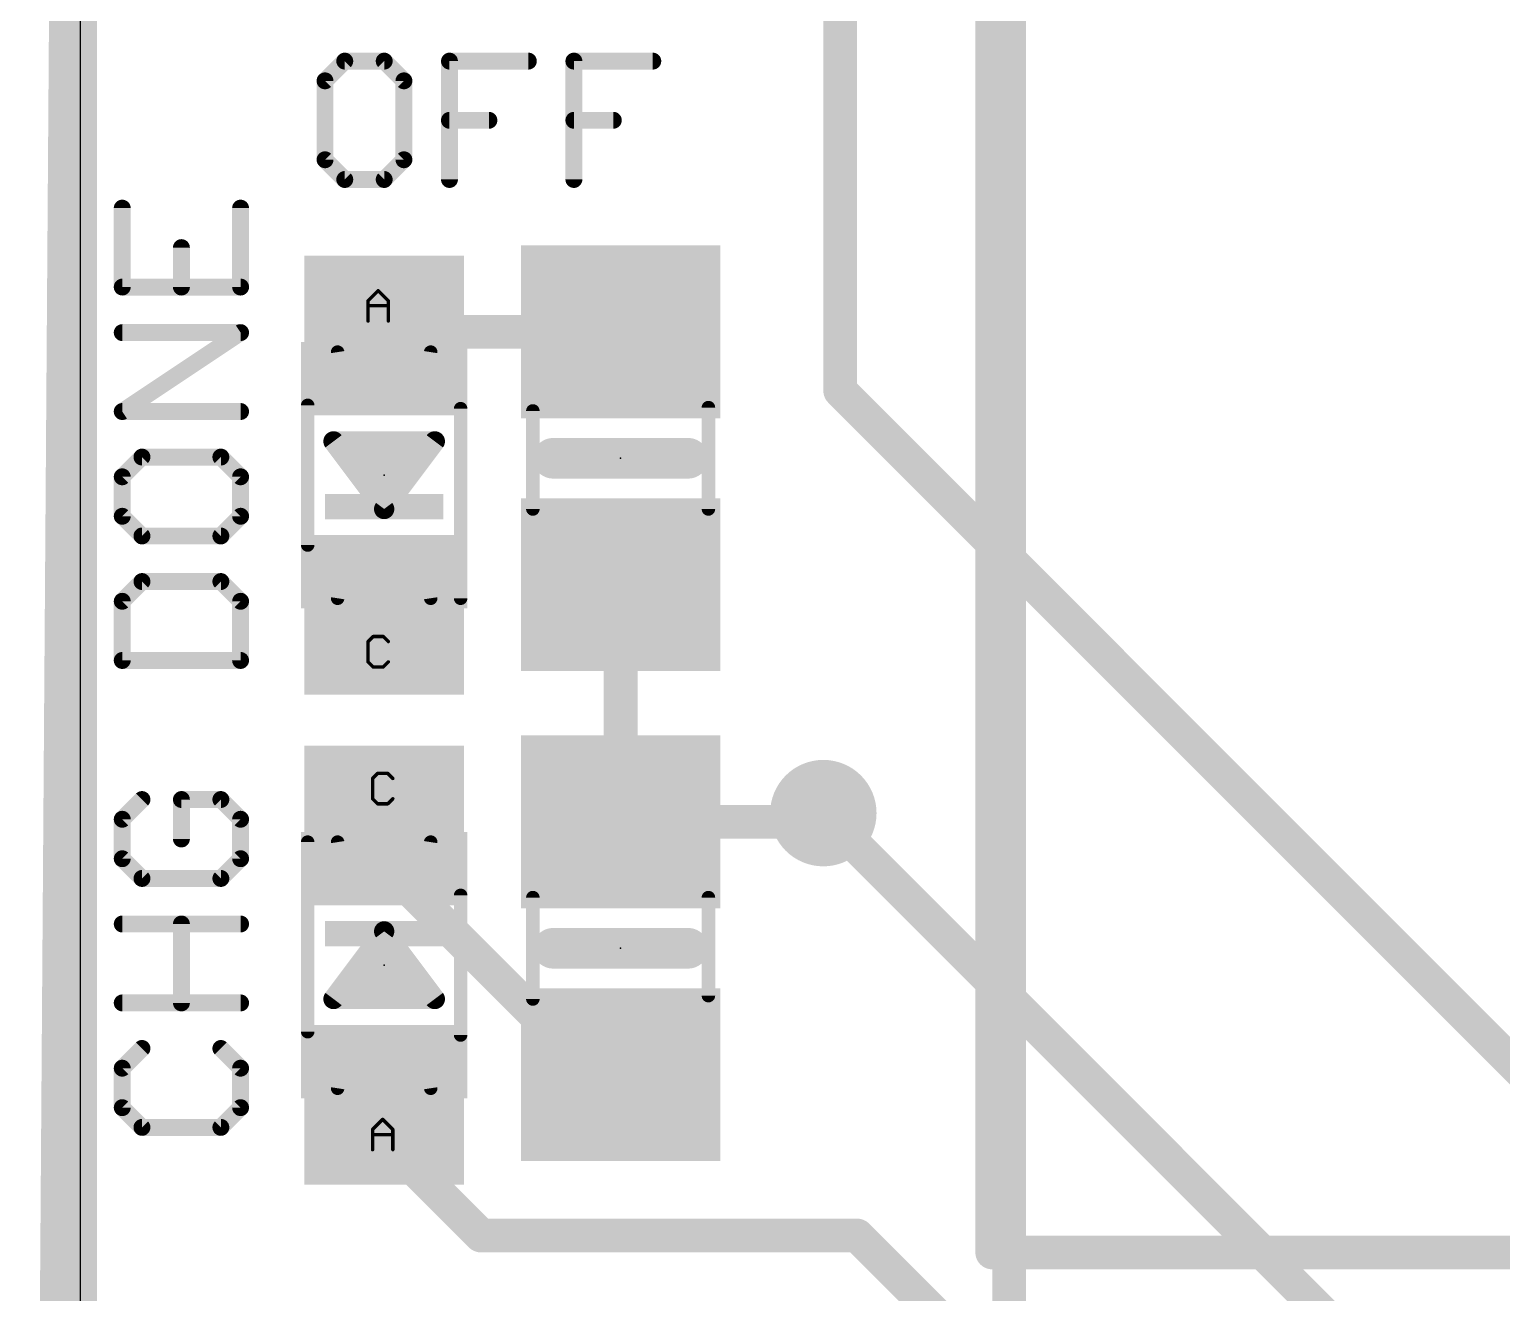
# Model space of a CAD drawing. Extents: x -18.7 to 68.6, y -5.3 to 63.6.
# Drawn here: x -0.38 to 10.69, y 10.87 to 20.37 of the extents above; entities that cross this region are included whole.
import ezdxf

# ---------------------------------------------------------------- set-up
doc = ezdxf.new("R2010")
doc.units = 0
for name, color, linetype in [('1', 12, 'CONTINUOUS'), ('16', 132, 'CONTINUOUS'), ('18', 110, 'CONTINUOUS'), ('20', 53, 'CONTINUOUS'), ('21', 40, 'CONTINUOUS'), ('22', 4, 'CONTINUOUS'), ('23', 53, 'CONTINUOUS'), ('51', 253, 'CONTINUOUS')]:
    doc.layers.add(name, color=color, linetype=linetype)

# ---------------------------------------------------------------- blocks, each defined once
blk = doc.blocks.new('RECT')
blk.add_solid([(-0.5, -0.5), (0.5, -0.5), (-0.5, 0.5), (0.5, 0.5)])
blk = doc.blocks.new('ROUNDV')
at = {"const_width": 0.5}
blk.add_lwpolyline([(0, -0.25, 1), (0, 0.25, 1), (0, -0.25)], format="xyb", dxfattribs=at)

msp = doc.modelspace()

# ---------------------------------------------------------------- linework, layer by layer
at = {"layer": '1', "const_width": 0.254}
for points in [[(0.127, 53.594), (-0.254, -0.381)], [(6.985, 10.541), (6.985, 53.594)], [(2.286, 18.068), (2.313, 18.095)], [(2.313, 18.095), (4.064, 18.095)], [(4.064, 16.195), (4.064, 14.412)], [(2.286, 14.385), (2.286, 14.097)], [(4.064, 14.412), (5.522, 14.412)], [(5.522, 14.412), (5.588, 14.478)], [(2.286, 14.097), (3.556, 12.827)], [(3.556, 12.827), (3.749, 12.827)], [(3.749, 12.827), (4.064, 12.512)], [(2.286, 12.031), (2.286, 12.285)], [(3.014, 11.303), (2.286, 12.031)], [(5.842, 11.303), (3.014, 11.303)], [(5.842, 11.303), (7.239, 9.906)]]:
    msp.add_lwpolyline(points, dxfattribs=at)
at = {"layer": '1', "const_width": 0.127}
for points in [[(2.2411, 18.1129, 1), (2.3309, 18.0231)], [(2.313, 18.1585, 1), (2.313, 18.0315)], [(2.3579, 18.0501, 1), (2.2681, 18.1399)], [(4.064, 18.0315, 1), (4.064, 18.1585)], [(4.1275, 16.195, 1), (4.0005, 16.195)], [(2.3495, 14.385, 1), (2.2225, 14.385)], [(4.064, 14.4755, 1), (4.064, 14.3485)], [(5.4771, 14.4569, 1), (5.5669, 14.3671)], [(5.522, 14.3485, 1), (5.522, 14.4755)], [(5.6329, 14.4331, 1), (5.5431, 14.5229)], [(4.0005, 14.412, 1), (4.1275, 14.412)], [(2.3309, 14.1419, 1), (2.2411, 14.0521)], [(2.2225, 14.097, 1), (2.3495, 14.097)], [(3.556, 12.8905, 1), (3.556, 12.7635)], [(3.7939, 12.8719, 1), (3.7041, 12.7821)], [(3.749, 12.7635, 1), (3.749, 12.8905)], [(3.5111, 12.7821, 1), (3.6009, 12.8719)], [(4.0191, 12.4671, 1), (4.1089, 12.5569)], [(2.3495, 12.285, 1), (2.2225, 12.285)], [(2.3309, 12.0759, 1), (2.2411, 11.9861)], [(2.2225, 12.031, 1), (2.3495, 12.031)], [(3.014, 11.3665, 1), (3.014, 11.2395)], [(2.9691, 11.2581, 1), (3.0589, 11.3479)], [(5.8869, 11.3479, 1), (5.7971, 11.2581)], [(5.842, 11.2395, 1), (5.842, 11.3665)]]:
    msp.add_lwpolyline(points, format="xyb", dxfattribs=at)
at = {"layer": '16', "const_width": 0.254}
for points in [[(0, 53.594), (0, 0.127)], [(6.858, 11.176), (6.858, 53.467)], [(5.715, 17.653), (5.715, 21.844)], [(11.557, 11.811), (5.715, 17.653)], [(9.906, 10.16), (5.588, 14.478)], [(68.453, 11.176), (6.858, 11.176)]]:
    msp.add_lwpolyline(points, dxfattribs=at)
at = {"layer": '16', "const_width": 0.127}
for points in [[(5.7599, 17.6979, 1), (5.6701, 17.6081)], [(5.6515, 17.653, 1), (5.7785, 17.653)], [(5.6329, 14.5229, 1), (5.5431, 14.4331)], [(6.858, 11.2395, 1), (6.858, 11.1125)], [(6.7945, 11.176, 1), (6.9215, 11.176)]]:
    msp.add_lwpolyline(points, format="xyb", dxfattribs=at)
at = {"layer": '20'}
msp.add_line((0, 53.34), (0, 0), dxfattribs=at)
at = {"layer": '21'}
for points, const_width in [([(1.9898, 20.1303), (1.8415, 19.982)], 0.127), ([(2.2864, 20.1303), (1.9898, 20.1303)], 0.127), ([(2.4347, 19.982), (2.2864, 20.1303)], 0.127), ([(2.777, 19.2405), (2.777, 20.1303)], 0.127), ([(2.777, 20.1303), (3.3702, 20.1303)], 0.127), ([(3.7125, 19.2405), (3.7125, 20.1303)], 0.127), ([(3.7125, 20.1303), (4.3057, 20.1303)], 0.127), ([(1.8415, 19.982), (1.8415, 19.3888)], 0.127), ([(2.4347, 19.3888), (2.4347, 19.982)], 0.127), ([(2.777, 19.6854), (3.0736, 19.6854)], 0.127), ([(3.7125, 19.6854), (4.0091, 19.6854)], 0.127), ([(1.8415, 19.3888), (1.9898, 19.2405)], 0.127), ([(2.2864, 19.2405), (2.4347, 19.3888)], 0.127), ([(1.9898, 19.2405), (2.2864, 19.2405)], 0.127), ([(0.3167, 19.0252), (0.3167, 18.432)], 0.127), ([(1.2065, 18.432), (1.2065, 19.0252)], 0.127), ([(0.7616, 18.432), (0.7616, 18.7286)], 0.127), ([(0.3167, 18.432), (1.2065, 18.432)], 0.127), ([(0.3167, 17.4965), (1.2065, 18.0896)], 0.127), ([(1.2065, 18.0896), (0.3167, 18.0896)], 0.127), ([(1.2065, 17.4965), (0.3167, 17.4965)], 0.127), ([(2.667, 17.272), (1.905, 17.272)], 0.1524), ([(1.905, 17.272), (2.286, 16.764)], 0.1524), ([(1.9431, 17.2212), (2.6289, 17.2212)], 0.1524), ([(2.286, 16.764), (2.667, 17.272)], 0.1524), ([(4.572, 17.145), (3.556, 17.145)], 0.3048), ([(0.465, 17.1541), (0.3167, 17.0058)], 0.127), ([(1.0582, 17.1541), (0.465, 17.1541)], 0.127), ([(1.2065, 17.0058), (1.0582, 17.1541)], 0.127), ([(0.3167, 17.0058), (0.3167, 16.7092)], 0.127), ([(1.2065, 16.7092), (1.2065, 17.0058)], 0.127), ([(2.0574, 17.0688), (2.5146, 17.0688)], 0.1524), ([(2.1717, 16.9164), (2.4003, 16.9164)], 0.1524), ([(0.3167, 16.7092), (0.465, 16.5609)], 0.127), ([(1.0582, 16.5609), (1.2065, 16.7092)], 0.127), ([(0.465, 16.5609), (1.0582, 16.5609)], 0.127), ([(0.465, 16.2186), (0.3167, 16.0703)], 0.127), ([(1.0582, 16.2186), (0.465, 16.2186)], 0.127), ([(1.2065, 16.0703), (1.0582, 16.2186)], 0.127), ([(0.3167, 16.0703), (0.3167, 15.6254)], 0.127), ([(1.2065, 15.6254), (1.2065, 16.0703)], 0.127), ([(0.3167, 15.6254), (1.2065, 15.6254)], 0.127), ([(0.465, 14.5802), (0.3167, 14.4319)], 0.127), ([(1.0582, 14.5802), (0.7616, 14.5802)], 0.127), ([(0.7616, 14.5802), (0.7616, 14.2836)], 0.127), ([(1.2065, 14.4319), (1.0582, 14.5802)], 0.127), ([(0.3167, 14.4319), (0.3167, 14.1353)], 0.127), ([(1.2065, 14.1353), (1.2065, 14.4319)], 0.127), ([(0.3167, 14.1353), (0.465, 13.987)], 0.127), ([(1.0582, 13.987), (1.2065, 14.1353)], 0.127), ([(0.465, 13.987), (1.0582, 13.987)], 0.127), ([(0.3167, 13.6446), (1.2065, 13.6446)], 0.127), ([(0.7616, 13.0515), (0.7616, 13.6446)], 0.127), ([(2.286, 13.589), (1.905, 13.081)], 0.1524), ([(2.267, 13.5636), (2.3051, 13.5636)], 0.1524), ([(2.667, 13.081), (2.286, 13.589)], 0.1524), ([(3.556, 13.462), (4.572, 13.462)], 0.3048), ([(2.1526, 13.4112), (2.4194, 13.4112)], 0.1524), ([(2.0383, 13.2588), (2.5337, 13.2588)], 0.1524), ([(1.9241, 13.1064), (2.648, 13.1064)], 0.1524), ([(1.2065, 13.0515), (0.3167, 13.0515)], 0.127), ([(1.905, 13.081), (2.667, 13.081)], 0.1524), ([(0.465, 12.7091), (0.3167, 12.5608)], 0.127), ([(1.2065, 12.5608), (1.0582, 12.7091)], 0.127), ([(0.3167, 12.5608), (0.3167, 12.2642)], 0.127), ([(1.2065, 12.2642), (1.2065, 12.5608)], 0.127), ([(0.3167, 12.2642), (0.465, 12.1159)], 0.127), ([(1.0582, 12.1159), (1.2065, 12.2642)], 0.127), ([(0.465, 12.1159), (1.0582, 12.1159)], 0.127)]:
    msp.add_lwpolyline(points, dxfattribs=dict(at, const_width=const_width))
for points, const_width in [([(1.9898, 20.162, 1), (1.9898, 20.0985)], 0.0635), ([(2.0122, 20.1078, 1), (1.9673, 20.1527)], 0.0635), ([(2.3088, 20.1527, 1), (2.2639, 20.1078)], 0.0635), ([(2.2864, 20.0985, 1), (2.2864, 20.162)], 0.0635), ([(2.8088, 20.1303, 1), (2.7453, 20.1303)], 0.0635), ([(2.777, 20.162, 1), (2.777, 20.0985)], 0.0635), ([(3.3702, 20.0985, 1), (3.3702, 20.162)], 0.0635), ([(3.7125, 20.162, 1), (3.7125, 20.0985)], 0.0635), ([(3.7443, 20.1303, 1), (3.6808, 20.1303)], 0.0635), ([(4.3057, 20.0985, 1), (4.3057, 20.162)], 0.0635), ([(1.819, 20.0044, 1), (1.864, 19.9595)], 0.0635), ([(1.8733, 19.982, 1), (1.8098, 19.982)], 0.0635), ([(2.4664, 19.982, 1), (2.4029, 19.982)], 0.0635), ([(2.4122, 19.9595, 1), (2.4571, 20.0044)], 0.0635), ([(2.777, 19.7171, 1), (2.777, 19.6536)], 0.0635), ([(3.0736, 19.6536, 1), (3.0736, 19.7171)], 0.0635), ([(3.7125, 19.7171, 1), (3.7125, 19.6536)], 0.0635), ([(4.0091, 19.6536, 1), (4.0091, 19.7171)], 0.0635), ([(1.864, 19.4112, 1), (1.819, 19.3663)], 0.0635), ([(1.8098, 19.3888, 1), (1.8733, 19.3888)], 0.0635), ([(2.4029, 19.3888, 1), (2.4664, 19.3888)], 0.0635), ([(2.4571, 19.3663, 1), (2.4122, 19.4112)], 0.0635), ([(1.9898, 19.2722, 1), (1.9898, 19.2088)], 0.0635), ([(1.9673, 19.218, 1), (2.0122, 19.263)], 0.0635), ([(2.2639, 19.263, 1), (2.3088, 19.218)], 0.0635), ([(2.2864, 19.2088, 1), (2.2864, 19.2722)], 0.0635), ([(2.7453, 19.2405, 1), (2.8088, 19.2405)], 0.0635), ([(3.6808, 19.2405, 1), (3.7443, 19.2405)], 0.0635), ([(0.3485, 19.0252, 1), (0.285, 19.0252)], 0.0635), ([(1.2383, 19.0252, 1), (1.1748, 19.0252)], 0.0635), ([(0.7934, 18.7286, 1), (0.7299, 18.7286)], 0.0635), ([(0.3167, 18.4637, 1), (0.3167, 18.4002)], 0.0635), ([(1.2065, 18.4002, 1), (1.2065, 18.4637)], 0.0635), ([(0.285, 18.432, 1), (0.3485, 18.432)], 0.0635), ([(0.7299, 18.432, 1), (0.7934, 18.432)], 0.0635), ([(1.1748, 18.432, 1), (1.2383, 18.432)], 0.0635), ([(0.3167, 18.1214, 1), (0.3167, 18.0579)], 0.0635), ([(1.2241, 18.0632, 1), (1.1889, 18.116)], 0.0635), ([(1.2065, 18.0579, 1), (1.2065, 18.1214)], 0.0635), ([(0.3167, 17.5282, 1), (0.3167, 17.4647)], 0.0635), ([(0.2991, 17.5229, 1), (0.3344, 17.47)], 0.0635), ([(1.2065, 17.4647, 1), (1.2065, 17.5282)], 0.0635), ([(1.905, 17.3101, 1), (1.905, 17.2339)], 0.0762), ([(1.9355, 17.2949, 1), (1.8745, 17.2491)], 0.0762), ([(1.9431, 17.2593, 1), (1.9431, 17.1831)], 0.0762), ([(2.6289, 17.1831, 1), (2.6289, 17.2593)], 0.0762), ([(2.6975, 17.2491, 1), (2.6365, 17.2949)], 0.0762), ([(2.667, 17.2339, 1), (2.667, 17.3101)], 0.0762), ([(3.556, 17.2212, 1), (3.556, 17.0688)], 0.1524), ([(4.572, 17.0688, 1), (4.572, 17.2212)], 0.1524), ([(0.465, 17.1859, 1), (0.465, 17.1224)], 0.0635), ([(0.4875, 17.1317, 1), (0.4426, 17.1766)], 0.0635), ([(1.0807, 17.1766, 1), (1.0358, 17.1317)], 0.0635), ([(1.0582, 17.1224, 1), (1.0582, 17.1859)], 0.0635), ([(0.3485, 17.0058, 1), (0.285, 17.0058)], 0.0635), ([(0.2943, 17.0283, 1), (0.3392, 16.9834)], 0.0635), ([(1.2383, 17.0058, 1), (1.1748, 17.0058)], 0.0635), ([(1.184, 16.9834, 1), (1.229, 17.0283)], 0.0635), ([(2.0574, 17.1069, 1), (2.0574, 17.0307)], 0.0762), ([(2.5146, 17.0307, 1), (2.5146, 17.1069)], 0.0762), ([(2.1717, 16.9545, 1), (2.1717, 16.8783)], 0.0762), ([(2.4003, 16.8783, 1), (2.4003, 16.9545)], 0.0762), ([(2.2555, 16.7869, 1), (2.3165, 16.7411)], 0.0762), ([(2.2555, 16.7411, 1), (2.3165, 16.7869)], 0.0762), ([(0.285, 16.7092, 1), (0.3485, 16.7092)], 0.0635), ([(0.3392, 16.7317, 1), (0.2943, 16.6868)], 0.0635), ([(1.1748, 16.7092, 1), (1.2383, 16.7092)], 0.0635), ([(1.229, 16.6868, 1), (1.184, 16.7317)], 0.0635), ([(0.465, 16.5927, 1), (0.465, 16.5292)], 0.0635), ([(0.4426, 16.5385, 1), (0.4875, 16.5834)], 0.0635), ([(1.0358, 16.5834, 1), (1.0807, 16.5385)], 0.0635), ([(1.0582, 16.5292, 1), (1.0582, 16.5927)], 0.0635), ([(0.465, 16.2503, 1), (0.465, 16.1868)], 0.0635), ([(0.4875, 16.1961, 1), (0.4426, 16.241)], 0.0635), ([(1.0807, 16.241, 1), (1.0358, 16.1961)], 0.0635), ([(1.0582, 16.1868, 1), (1.0582, 16.2503)], 0.0635), ([(0.3485, 16.0703, 1), (0.285, 16.0703)], 0.0635), ([(0.2943, 16.0928, 1), (0.3392, 16.0478)], 0.0635), ([(1.2383, 16.0703, 1), (1.1748, 16.0703)], 0.0635), ([(1.184, 16.0478, 1), (1.229, 16.0928)], 0.0635), ([(0.3167, 15.6572, 1), (0.3167, 15.5937)], 0.0635), ([(0.285, 15.6254, 1), (0.3485, 15.6254)], 0.0635), ([(1.1748, 15.6254, 1), (1.2383, 15.6254)], 0.0635), ([(1.2065, 15.5937, 1), (1.2065, 15.6572)], 0.0635), ([(0.4875, 14.5577, 1), (0.4426, 14.6026)], 0.0635), ([(0.7616, 14.6119, 1), (0.7616, 14.5484)], 0.0635), ([(0.7934, 14.5802, 1), (0.7299, 14.5802)], 0.0635), ([(1.0807, 14.6026, 1), (1.0358, 14.5577)], 0.0635), ([(1.0582, 14.5484, 1), (1.0582, 14.6119)], 0.0635), ([(0.3485, 14.4319, 1), (0.285, 14.4319)], 0.0635), ([(0.2943, 14.4543, 1), (0.3392, 14.4094)], 0.0635), ([(1.2383, 14.4319, 1), (1.1748, 14.4319)], 0.0635), ([(1.184, 14.4094, 1), (1.229, 14.4543)], 0.0635), ([(0.7299, 14.2836, 1), (0.7934, 14.2836)], 0.0635), ([(0.3392, 14.1577, 1), (0.2943, 14.1128)], 0.0635), ([(1.229, 14.1128, 1), (1.184, 14.1577)], 0.0635), ([(0.285, 14.1353, 1), (0.3485, 14.1353)], 0.0635), ([(1.1748, 14.1353, 1), (1.2383, 14.1353)], 0.0635), ([(0.465, 14.0187, 1), (0.465, 13.9552)], 0.0635), ([(0.4426, 13.9645, 1), (0.4875, 14.0094)], 0.0635), ([(1.0358, 14.0094, 1), (1.0807, 13.9645)], 0.0635), ([(1.0582, 13.9552, 1), (1.0582, 14.0187)], 0.0635), ([(0.3167, 13.6764, 1), (0.3167, 13.6129)], 0.0635), ([(0.7934, 13.6446, 1), (0.7299, 13.6446)], 0.0635), ([(1.2065, 13.6129, 1), (1.2065, 13.6764)], 0.0635), ([(2.267, 13.6017, 1), (2.267, 13.5255)], 0.0762), ([(2.3165, 13.6119, 1), (2.2555, 13.5661)], 0.0762), ([(2.3165, 13.5661, 1), (2.2555, 13.6119)], 0.0762), ([(2.3051, 13.5255, 1), (2.3051, 13.6017)], 0.0762), ([(3.556, 13.5382, 1), (3.556, 13.3858)], 0.1524), ([(4.572, 13.3858, 1), (4.572, 13.5382)], 0.1524), ([(2.1526, 13.4493, 1), (2.1526, 13.3731)], 0.0762), ([(2.4194, 13.3731, 1), (2.4194, 13.4493)], 0.0762), ([(2.0383, 13.2969, 1), (2.0383, 13.2207)], 0.0762), ([(2.5337, 13.2207, 1), (2.5337, 13.2969)], 0.0762), ([(1.9241, 13.1445, 1), (1.9241, 13.0683)], 0.0762), ([(2.648, 13.0683, 1), (2.648, 13.1445)], 0.0762), ([(0.3167, 13.0832, 1), (0.3167, 13.0197)], 0.0635), ([(0.7299, 13.0515, 1), (0.7934, 13.0515)], 0.0635), ([(1.2065, 13.0197, 1), (1.2065, 13.0832)], 0.0635), ([(1.905, 13.1191, 1), (1.905, 13.0429)], 0.0762), ([(1.8745, 13.1039, 1), (1.9355, 13.0581)], 0.0762), ([(2.6365, 13.0581, 1), (2.6975, 13.1039)], 0.0762), ([(2.667, 13.0429, 1), (2.667, 13.1191)], 0.0762), ([(0.4875, 12.6867, 1), (0.4426, 12.7316)], 0.0635), ([(1.0807, 12.7316, 1), (1.0358, 12.6867)], 0.0635), ([(0.3485, 12.5608, 1), (0.285, 12.5608)], 0.0635), ([(1.2383, 12.5608, 1), (1.1748, 12.5608)], 0.0635), ([(0.2943, 12.5833, 1), (0.3392, 12.5384)], 0.0635), ([(1.184, 12.5384, 1), (1.229, 12.5833)], 0.0635), ([(0.285, 12.2642, 1), (0.3485, 12.2642)], 0.0635), ([(0.3392, 12.2867, 1), (0.2943, 12.2418)], 0.0635), ([(1.1748, 12.2642, 1), (1.2383, 12.2642)], 0.0635), ([(1.229, 12.2418, 1), (1.184, 12.2867)], 0.0635), ([(0.465, 12.1477, 1), (0.465, 12.0842)], 0.0635), ([(1.0582, 12.0842, 1), (1.0582, 12.1477)], 0.0635), ([(0.4426, 12.0935, 1), (0.4875, 12.1384)], 0.0635), ([(1.0358, 12.1384, 1), (1.0807, 12.0935)], 0.0635)]:
    msp.add_lwpolyline(points, format="xyb", dxfattribs=dict(at, const_width=const_width))
at = {"layer": '22'}
msp.add_line((0, 53.34), (0, 0), dxfattribs=at)
at = {"layer": '23'}
for p in [(4.064, 17.145), (2.286, 17.018), (4.064, 13.462), (2.286, 13.335)]:
    msp.add_point(p, dxfattribs=at)
at = {"layer": '51'}
for points, const_width in [([(2.1648, 18.3292), (2.2411, 18.4055)], 0.0254), ([(2.2411, 18.4055), (2.3174, 18.3292)], 0.0254), ([(2.1648, 18.1767), (2.1648, 18.3292)], 0.0254), ([(2.1648, 18.2911), (2.3174, 18.2911)], 0.0254), ([(2.3174, 18.3292), (2.3174, 18.1767)], 0.0254), ([(1.711, 16.493), (1.711, 17.543)], 0.1016), ([(2.861, 17.518), (2.861, 16.093)], 0.1016), ([(3.404, 17.501), (3.404, 16.764)], 0.1016), ([(4.724, 17.526), (4.724, 16.764)], 0.1016), ([(2.203, 15.8055), (2.1648, 15.7674)], 0.0254), ([(2.1648, 15.7674), (2.1648, 15.6148)], 0.0254), ([(2.2792, 15.8055), (2.203, 15.8055)], 0.0254), ([(2.3174, 15.7674), (2.2792, 15.8055)], 0.0254), ([(2.1648, 15.6148), (2.203, 15.5767)], 0.0254), ([(2.2792, 15.5767), (2.3174, 15.6148)], 0.0254), ([(2.203, 15.5767), (2.2792, 15.5767)], 0.0254), ([(2.2368, 14.7765), (2.1987, 14.7384)], 0.0254), ([(2.1987, 14.7384), (2.1987, 14.5858)], 0.0254), ([(2.3131, 14.7765), (2.2368, 14.7765)], 0.0254), ([(2.3512, 14.7384), (2.3131, 14.7765)], 0.0254), ([(2.1987, 14.5858), (2.2368, 14.5477)], 0.0254), ([(2.2368, 14.5477), (2.3131, 14.5477)], 0.0254), ([(2.3131, 14.5477), (2.3512, 14.5858)], 0.0254), ([(1.711, 12.835), (1.711, 14.26)], 0.1016), ([(2.861, 13.86), (2.861, 12.81)], 0.1016), ([(3.404, 13.081), (3.404, 13.843)], 0.1016), ([(4.724, 13.106), (4.724, 13.843)], 0.1016), ([(2.1987, 12.1002), (2.275, 12.1765)], 0.0254), ([(2.275, 12.1765), (2.3512, 12.1002)], 0.0254), ([(2.1987, 11.9477), (2.1987, 12.1002)], 0.0254), ([(2.1987, 12.0621), (2.3512, 12.0621)], 0.0254), ([(2.3512, 12.1002), (2.3512, 11.9477)], 0.0254)]:
    msp.add_lwpolyline(points, dxfattribs=dict(at, const_width=const_width))
for points, const_width in [([(2.2456, 18.41, 1), (2.2366, 18.401)], 0.0127), ([(2.2456, 18.401, 1), (2.2366, 18.41)], 0.0127), ([(2.1603, 18.3337, 1), (2.1693, 18.3247)], 0.0127), ([(2.1648, 18.2974, 1), (2.1648, 18.2847)], 0.0127), ([(2.1712, 18.3292, 1), (2.1585, 18.3292)], 0.0127), ([(2.3237, 18.3292, 1), (2.311, 18.3292)], 0.0127), ([(2.3129, 18.3247, 1), (2.3218, 18.3337)], 0.0127), ([(2.3174, 18.2847, 1), (2.3174, 18.2974)], 0.0127), ([(2.1585, 18.1767, 1), (2.1712, 18.1767)], 0.0127), ([(2.311, 18.1767, 1), (2.3237, 18.1767)], 0.0127), ([(1.936, 17.943, 0.8571), (2.636, 17.943)], 0.1016), ([(1.9611, 17.9469, 1), (1.9109, 17.9391)], 0.0508), ([(2.6611, 17.9391, 1), (2.6109, 17.9469)], 0.0508), ([(1.7364, 17.543, 1), (1.6856, 17.543)], 0.0508), ([(2.8864, 17.518, 1), (2.8356, 17.518)], 0.0508), ([(3.4294, 17.501, 1), (3.3786, 17.501)], 0.0508), ([(4.7494, 17.526, 1), (4.6986, 17.526)], 0.0508), ([(3.3786, 16.764, 1), (3.4294, 16.764)], 0.0508), ([(4.6986, 16.764, 1), (4.7494, 16.764)], 0.0508), ([(1.6856, 16.493, 1), (1.7364, 16.493)], 0.0508), ([(2.636, 16.093, 0.8571), (1.936, 16.093)], 0.1016), ([(2.736, 16.065, 1), (2.736, 16.271, 1), (2.736, 16.065)], 0.0762), ([(1.9109, 16.0969, 1), (1.9611, 16.0891)], 0.0508), ([(2.6109, 16.0891, 1), (2.6611, 16.0969)], 0.0508), ([(2.8356, 16.093, 1), (2.8864, 16.093)], 0.0508), ([(2.1603, 15.7719, 1), (2.1693, 15.7629)], 0.0127), ([(2.1712, 15.7674, 1), (2.1585, 15.7674)], 0.0127), ([(2.203, 15.8118, 1), (2.203, 15.7991)], 0.0127), ([(2.2074, 15.801, 1), (2.1985, 15.81)], 0.0127), ([(2.2837, 15.81, 1), (2.2747, 15.801)], 0.0127), ([(2.2792, 15.7991, 1), (2.2792, 15.8118)], 0.0127), ([(2.3129, 15.7629, 1), (2.3218, 15.7719)], 0.0127), ([(2.1693, 15.6193, 1), (2.1603, 15.6103)], 0.0127), ([(2.1585, 15.6148, 1), (2.1712, 15.6148)], 0.0127), ([(2.3218, 15.6103, 1), (2.3129, 15.6193)], 0.0127), ([(2.203, 15.5831, 1), (2.203, 15.5704)], 0.0127), ([(2.1985, 15.5722, 1), (2.2074, 15.5812)], 0.0127), ([(2.2747, 15.5812, 1), (2.2837, 15.5722)], 0.0127), ([(2.2792, 15.5704, 1), (2.2792, 15.5831)], 0.0127), ([(2.1942, 14.7429, 1), (2.2032, 14.7339)], 0.0127), ([(2.205, 14.7384, 1), (2.1924, 14.7384)], 0.0127), ([(2.2368, 14.7828, 1), (2.2368, 14.7701)], 0.0127), ([(2.2413, 14.772, 1), (2.2323, 14.781)], 0.0127), ([(2.3176, 14.781, 1), (2.3086, 14.772)], 0.0127), ([(2.3131, 14.7701, 1), (2.3131, 14.7828)], 0.0127), ([(2.3467, 14.7339, 1), (2.3557, 14.7429)], 0.0127), ([(2.2032, 14.5903, 1), (2.1942, 14.5813)], 0.0127), ([(2.1924, 14.5858, 1), (2.205, 14.5858)], 0.0127), ([(2.2368, 14.5541, 1), (2.2368, 14.5414)], 0.0127), ([(2.2323, 14.5432, 1), (2.2413, 14.5522)], 0.0127), ([(2.3086, 14.5522, 1), (2.3176, 14.5432)], 0.0127), ([(2.3131, 14.5414, 1), (2.3131, 14.5541)], 0.0127), ([(2.3557, 14.5813, 1), (2.3467, 14.5903)], 0.0127), ([(1.7364, 14.26, 1), (1.6856, 14.26)], 0.0508), ([(1.836, 14.082, 1), (1.836, 14.288, 1), (1.836, 14.082)], 0.0762), ([(1.936, 14.26, 0.8571), (2.636, 14.26)], 0.1016), ([(1.9611, 14.2639, 1), (1.9109, 14.2561)], 0.0508), ([(2.6611, 14.2561, 1), (2.6109, 14.2639)], 0.0508), ([(2.8864, 13.86, 1), (2.8356, 13.86)], 0.0508), ([(3.4294, 13.843, 1), (3.3786, 13.843)], 0.0508), ([(4.7494, 13.843, 1), (4.6986, 13.843)], 0.0508), ([(3.3786, 13.081, 1), (3.4294, 13.081)], 0.0508), ([(4.6986, 13.106, 1), (4.7494, 13.106)], 0.0508), ([(1.6856, 12.835, 1), (1.7364, 12.835)], 0.0508), ([(2.636, 12.41, 0.8571), (1.936, 12.41)], 0.1016), ([(2.8356, 12.81, 1), (2.8864, 12.81)], 0.0508), ([(1.9109, 12.4139, 1), (1.9611, 12.4061)], 0.0508), ([(2.6109, 12.4061, 1), (2.6611, 12.4139)], 0.0508), ([(2.2795, 12.181, 1), (2.2705, 12.172)], 0.0127), ([(2.2795, 12.172, 1), (2.2705, 12.181)], 0.0127), ([(2.1942, 12.1047, 1), (2.2032, 12.0957)], 0.0127), ([(2.1987, 12.0684, 1), (2.1987, 12.0557)], 0.0127), ([(2.205, 12.1002, 1), (2.1924, 12.1002)], 0.0127), ([(2.3576, 12.1002, 1), (2.3449, 12.1002)], 0.0127), ([(2.3467, 12.0957, 1), (2.3557, 12.1047)], 0.0127), ([(2.3512, 12.0557, 1), (2.3512, 12.0684)], 0.0127), ([(2.1924, 11.9477, 1), (2.205, 11.9477)], 0.0127), ([(2.3449, 11.9477, 1), (2.3576, 11.9477)], 0.0127)]:
    msp.add_lwpolyline(points, format="xyb", dxfattribs=dict(at, const_width=const_width))

# ---------------------------------------------------------------- block references
at = {"layer": '1'}
for p, xscale, yscale, rotation in [((4.064, 18.095), 1.3, 1.5, 270), ((2.286, 18.068), 1.2, 1.2, 180), ((4.064, 16.195), 1.3, 1.5, 270), ((2.286, 15.968), 1.2, 1.2, 180), ((4.064, 14.412), 1.3, 1.5, 90), ((4.064, 12.512), 1.3, 1.5, 90)]:
    msp.add_blockref('RECT', p, dxfattribs=dict(at, xscale=xscale, yscale=yscale, rotation=rotation))
at = {"layer": '1', "xscale": 1.2, "yscale": 1.2}
for p in [(2.286, 14.385), (2.286, 12.285)]:
    msp.add_blockref('RECT', p, dxfattribs=at)
at = {"layer": '18', "xscale": 0.8001, "yscale": 0.8001}
msp.add_blockref('ROUNDV', (5.588, 14.478), dxfattribs=at)
msp.add_blockref('ROUNDV', (5.588, 14.478), dxfattribs=at)
at = {"layer": '21', "xscale": 0.889, "yscale": 0.1905, "rotation": 180}
msp.add_blockref('RECT', (2.286, 16.7823), dxfattribs=at)
at = {"layer": '21', "xscale": 0.889, "yscale": 0.1905}
msp.add_blockref('RECT', (2.286, 13.5708), dxfattribs=at)
at = {"layer": '51'}
for p, xscale, yscale, rotation in [((4.0652, 17.8621), 0.7501, 1.4501, 270), ((1.8235, 17.768), 0.325, 0.5, 180), ((2.7485, 17.768), 0.325, 0.5, 180), ((2.036, 17.643), 0.15, 0.25, 180), ((2.536, 17.643), 0.15, 0.25, 180), ((2.286, 17.6055), 0.4, 0.175, 180), ((4.0652, 16.4144), 0.7501, 1.4501, 270), ((1.8235, 16.268), 0.325, 0.5, 180), ((2.036, 16.393), 0.15, 0.25, 180), ((2.286, 16.4305), 0.4, 0.175, 180), ((2.536, 16.393), 0.15, 0.25, 180), ((2.736, 16.387), 0.3, 0.262, 180), ((2.7485, 16.0555), 0.325, 0.075, 180), ((4.0629, 14.1927), 0.7501, 1.4501, 90), ((4.0629, 12.7449), 0.7501, 1.4501, 90)]:
    msp.add_blockref('RECT', p, dxfattribs=dict(at, xscale=xscale, yscale=yscale, rotation=rotation))
for p, xscale, yscale in [((1.8235, 14.2975), 0.325, 0.075), ((2.7485, 14.085), 0.325, 0.5), ((1.836, 13.966), 0.3, 0.262), ((2.036, 13.96), 0.15, 0.25), ((2.536, 13.96), 0.15, 0.25), ((2.286, 13.9225), 0.4, 0.175), ((1.8235, 12.585), 0.325, 0.5), ((2.036, 12.71), 0.15, 0.25), ((2.286, 12.7475), 0.4, 0.175), ((2.536, 12.71), 0.15, 0.25), ((2.7485, 12.585), 0.325, 0.5)]:
    msp.add_blockref('RECT', p, dxfattribs=dict(at, xscale=xscale, yscale=yscale))

doc.saveas('drawing.dxf')
